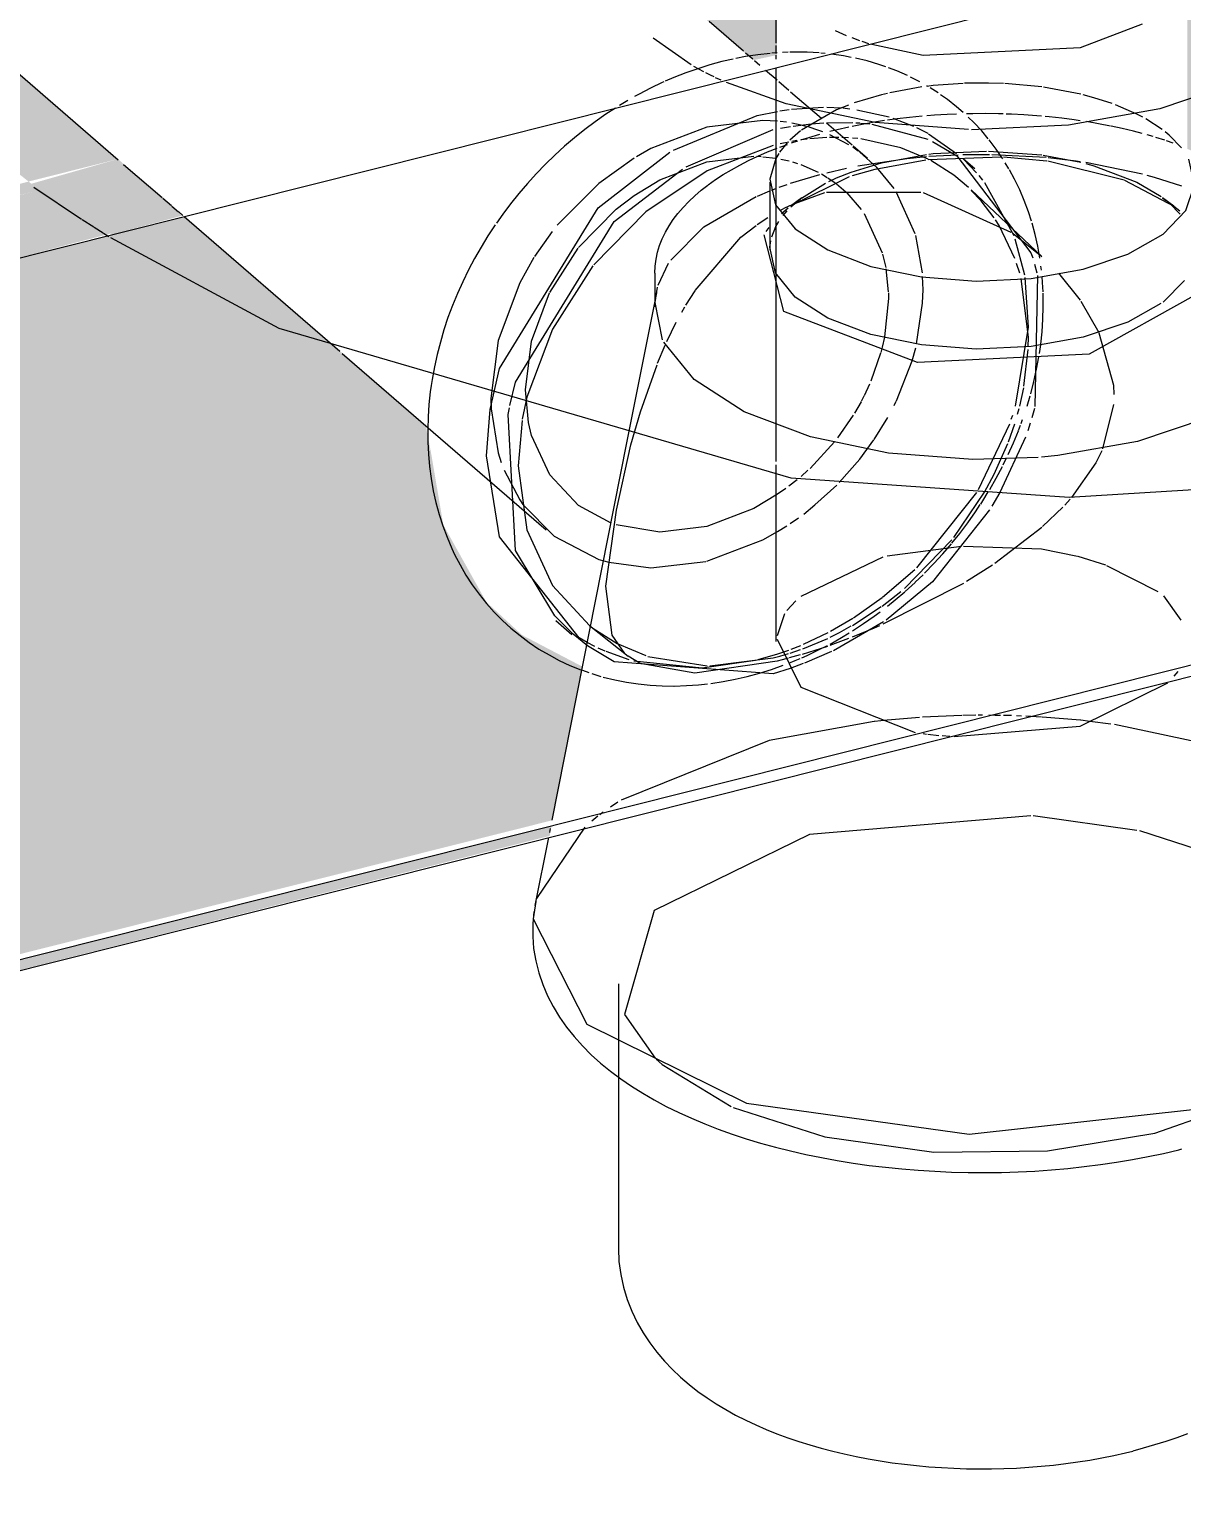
# Model space of a CAD drawing. Header units: metres. Extents: x -0.9 to 62, y -37.3 to 60.
# Drawn here: x 51.8684 to 51.9578, y 34.1927 to 34.3067 of the extents above; entities that cross this region are included whole.
import ezdxf

# ---------------------------------------------------------------- set-up
doc = ezdxf.new("R2010")
doc.units = ezdxf.units.M
for name, color, linetype, lineweight in [('A-ANNO-DIMS', 7, 'Continuous', 5), ('A-ANNO-DIMS-25', 7, 'Continuous', 5), ('P-SANR-FIXT', 7, 'Continuous', 5)]:
    doc.layers.add(name, color=color, linetype=linetype, lineweight=lineweight)
doc.styles.add('Arial_2', font='arial.ttf', dxfattribs={"height": 0.075})
doc.dimstyles.new('Diagonal_-_2_mm_Arial_-_PRETO', dxfattribs={"dimscale": 0.3048, "dimtxt": 0.076519, "dimasz": 0.246063, "dimexe": 0.19685, "dimexo": 0.123031, "dimgap": 0.04101, "dimtad": 1, "dimrnd": 0.01, "dimzin": 0, "dimdsep": 46, "dimtxsty": 'Arial_2', "dimblk1": 'OBLIQUE', "dimblk2": 'OBLIQUE', "dimsah": 1, "dimcen": 0.09, "dimdle": 0.19685, "dimazin": 0, "dimtfac": 1, "dimtdec": 4, "dimtix": 1, "dimtmove": 0, "dimatfit": 3, "dimfxl": 1, "dimtvp": 1, "dimtolj": 1, "dimtzin": 0, "dimarcsym": 2})

# ---------------------------------------------------------------- blocks, each defined once
blk = doc.blocks.new('USO_ESG_Cuba lavatório retângular - Uso geral-3263039-3D_DT_03')
at = {"layer": 'P-SANR-FIXT', "true_color": 0xf3f3f3, "transparency": 33554560}
h = blk.add_hatch(color=7, dxfattribs=at)
h.paths.add_polyline_path([(9.89497, 34.27166), (9.89667, 34.27185), (9.91857, 34.276), (9.94116, 34.28309), (9.9634, 34.29289), (9.98614, 34.3061), (10.00548, 34.31998), (10.0254, 34.33762), (10.0376, 34.35064), (9.89585, 34.31498), (9.8957, 34.31339), (9.89523, 34.31482), (9.89293, 34.31424), (9.89224, 34.31339), (9.88443, 34.30921), (9.88293, 34.30884), (9.88293, 34.2974), (9.88616, 34.29591), (9.88848, 34.2944), (9.88974, 34.29318), (9.89165, 34.2906), (9.89208, 34.28882), (9.89299, 34.28173), (9.89496, 34.27172)])
h.paths.add_polyline_path([(9.81724, 34.28166), (9.80512, 34.29215), (9.79954, 34.29075), (9.81247, 34.28345), (9.81634, 34.282)])
h.paths.add_polyline_path([(9.79302, 34.29486), (9.79996, 34.29661), (9.7588, 34.33197), (9.75452, 34.33076), (9.75141, 34.3299), (9.78073, 34.30464), (9.79016, 34.29714)])
h.paths.add_polyline_path([(9.84501, 34.30794), (9.85043, 34.30931), (9.84475, 34.31229), (9.84061, 34.31457), (9.83912, 34.31598), (9.83834, 34.31372), (9.84131, 34.31115)])
h.paths.add_polyline_path([(9.83806, 34.31396), (9.83802, 34.31764), (9.83667, 34.31971), (9.83729, 34.32409), (9.83752, 34.32465), (9.84021, 34.32864), (9.84565, 34.3322), (9.85403, 34.33494), (9.86272, 34.33619), (9.87131, 34.33624), (9.88113, 34.33466), (9.88805, 34.33234), (9.89417, 34.32887), (9.89717, 34.32395), (9.89677, 34.32097), (10.04412, 34.35804), (10.05791, 34.37595), (10.07249, 34.3997), (10.08263, 34.42017), (9.79805, 34.34857), (9.83802, 34.31399)])
h.paths.add_polyline_path([(9.71793, 34.35886), (9.71895, 34.36798), (9.71154, 34.37077), (9.69397, 34.38068), (9.6783, 34.39315), (9.71792, 34.35888)])
h = blk.add_hatch(color=7, dxfattribs=at)
h.paths.add_polyline_path([(9.77356, 34.28909), (9.79385, 34.2942), (9.79302, 34.29486), (9.77372, 34.2898), (9.77359, 34.28932)])
h.paths.add_polyline_path([(10.04329, 34.35696), (10.07824, 34.36575), (10.07855, 34.36666), (10.07757, 34.36646), (10.04393, 34.35778), (10.04333, 34.35701)])
h = blk.add_hatch(color=7, dxfattribs=at)
h.paths.add_polyline_path([(9.77334, 34.28462), (9.77569, 34.28499), (9.78469, 34.28701), (9.7994, 34.29083), (9.79385, 34.2942), (9.77355, 34.28892), (9.77335, 34.28468)])
h.paths.add_polyline_path([(9.89183, 34.31397), (9.89305, 34.31439), (9.89299, 34.31475), (9.892, 34.31408)])
h.paths.add_polyline_path([(10.0376, 34.35064), (10.078, 34.36093), (10.07814, 34.36573), (10.04329, 34.35696), (10.04225, 34.3556), (10.03762, 34.35067)])
h = blk.add_hatch(color=7, dxfattribs=at)
h.paths.add_polyline_path([(9.77064, 34.22944), (9.83369, 34.2453), (9.83604, 34.25719), (9.8313, 34.25967), (9.82854, 34.26223), (9.8252, 34.26821), (9.82425, 34.2738), (9.82383, 34.27596), (9.81724, 34.28166), (9.81247, 34.28345), (9.79954, 34.29075), (9.77569, 34.28499), (9.77334, 34.28462), (9.7707, 34.23061)])
h.paths.add_polyline_path([(9.89702, 34.26124), (10.07533, 34.30638), (10.0779, 34.36078), (10.0376, 34.35064), (10.02299, 34.33536), (10.00548, 34.31998), (9.98393, 34.30467), (9.9634, 34.29289), (9.94116, 34.28309), (9.91857, 34.276), (9.89497, 34.27166), (9.89667, 34.26302)])
h.paths.add_polyline_path([(9.88293, 34.30884), (9.88521, 34.3094), (9.89224, 34.31339), (9.89293, 34.31424), (9.89183, 34.31397), (9.88871, 34.31186), (9.88293, 34.30889)])
h = blk.add_hatch(color=7, dxfattribs=at)
h.paths.add_polyline_path([(9.79954, 34.29075), (9.80501, 34.29224), (9.79996, 34.29661), (9.79324, 34.29469), (9.7949, 34.29337), (9.79941, 34.29082)])
h.paths.add_polyline_path([(9.84925, 34.30428), (9.85109, 34.30468), (9.85107, 34.30898), (9.8501, 34.30922), (9.84526, 34.30773), (9.84918, 34.30434)])
h.paths.add_polyline_path([(9.89293, 34.31424), (9.89535, 34.31497), (9.89496, 34.31586), (9.89454, 34.31622), (9.89301, 34.31434)])
h.paths.add_polyline_path([(9.89585, 34.31498), (10.03782, 34.35087), (10.04408, 34.35799), (10.04412, 34.35804), (9.89673, 34.32075), (9.89674, 34.31966), (9.89649, 34.31927), (9.896, 34.31747), (9.89578, 34.31635), (9.89584, 34.31505)])
h = blk.add_hatch(color=7, dxfattribs=at)
h.paths.add_polyline_path([(9.77, 34.22801), (9.83345, 34.24408), (9.8336, 34.24487), (9.77058, 34.22891), (9.77025, 34.22817)])
h.paths.add_polyline_path([(9.89726, 34.26003), (10.07493, 34.30483), (10.07525, 34.30557), (10.07512, 34.30605), (10.073, 34.30531), (10.07263, 34.30501), (9.89715, 34.26059), (9.89725, 34.26009)])
at = {"layer": 'P-SANR-FIXT'}
for p, q in [((9.77985, 34.28579), (10.08452, 34.36245)), ((9.76787, 34.22832), (10.07255, 34.30498)), ((9.76996, 34.22799), (10.07463, 34.30465))]:
    blk.add_line(p, q, dxfattribs=at)
at = {"layer": 'P-SANR-FIXT', "color": 254, "true_color": 0xd4d4d4}
for p, q in [((9.85101, 34.30858), (9.85101, 34.3056)), ((9.84443, 34.30392), (9.84149, 34.30598)), ((9.85649, 34.30617), (9.85562, 34.30656)), ((9.85752, 34.30579), (9.85691, 34.30601)), ((9.85101, 34.30542), (9.85101, 34.3048)), ((9.85822, 34.30556), (9.85769, 34.30573)), ((9.84541, 34.30338), (9.84463, 34.3038)), ((9.85101, 34.30466), (9.85101, 34.30436)), ((9.84676, 34.30272), (9.84633, 34.30292))]:
    blk.add_line(p, q, dxfattribs=at)
at = {"layer": 'P-SANR-FIXT', "color": 253, "true_color": 0xb6b6b6}
for p, q in [((9.87942, 34.30708), (9.87461, 34.30523)), ((9.86242, 34.30465), (9.85845, 34.30549)), ((9.87461, 34.30523), (9.86242, 34.30465)), ((9.85101, 34.3037), (9.85101, 34.27313)), ((9.85179, 34.30089), (9.84718, 34.30254)), ((9.8587, 34.29944), (9.85179, 34.30089)), ((9.86594, 34.29889), (9.8587, 34.29944)), ((9.79713, 34.29192), (9.79342, 34.2944)), ((9.79808, 34.29131), (9.79718, 34.29189)), ((9.79881, 34.29086), (9.79812, 34.29129)), ((9.79926, 34.29058), (9.79884, 34.29084))]:
    blk.add_line(p, q, dxfattribs=at)
at = {"layer": 'P-SANR-FIXT', "color": 254, "true_color": 0xdadada}
blk.add_line((9.85101, 34.27287), (9.85101, 34.2721), dxfattribs=at)
at = {"layer": 'P-SANR-FIXT', "color": 9, "true_color": 0xbcbcbc}
for p, q in [((9.85101, 34.2721), (9.85101, 34.25917)), ((9.8511, 34.25935), (9.85293, 34.25563)), ((9.88191, 34.25648), (9.8822, 34.25683)), ((9.85293, 34.25563), (9.86182, 34.25211)), ((9.86242, 34.25202), (9.86268, 34.25198)), ((9.86278, 34.25197), (9.86364, 34.25188)), ((9.8639, 34.25186), (9.86449, 34.25182))]:
    blk.add_line(p, q, dxfattribs=at)
at = {"layer": 'P-SANR-FIXT', "color": 254, "true_color": 0xdddddd}
for p, q in [((9.8654, 34.26653), (9.85963, 34.26579)), ((9.8716, 34.26632), (9.86555, 34.26654)), ((9.87441, 34.26577), (9.87162, 34.26632)), ((9.85931, 34.26571), (9.85294, 34.26265)), ((9.87659, 34.26508), (9.87445, 34.26575)), ((9.88066, 34.26301), (9.87668, 34.26504)), ((9.88244, 34.26083), (9.88109, 34.26271)), ((9.85255, 34.26231), (9.85186, 34.26157)), ((9.85168, 34.26131), (9.8511, 34.2596))]:
    blk.add_line(p, q, dxfattribs=at)
at = {"layer": 'P-SANR-FIXT', "color": 8, "true_color": 0x797979}
for points in [[(10.03777, 34.35048, 0), (10.02468, 34.33685, 0), (9.98495, 34.30525, 0), (9.94116, 34.28309, 0), (9.89599, 34.27172, 0), (9.87375, 34.27035, 0)], [(9.87375, 34.27035, 0), (9.8522, 34.27185, 0), (9.81247, 34.28345, 0), (9.7994, 34.29049, 0)]]:
    blk.add_polyline3d(points, dxfattribs=at)
at = {"layer": 'P-SANR-FIXT', "color": 253, "true_color": 0xb6b6b6}
blk.add_polyline3d([(9.89479, 34.30853, 0), (9.89169, 34.3053, 0), (9.88691, 34.30257, 0), (9.88078, 34.3005, 0), (9.8737, 34.29924, 0), (9.86617, 34.29888, 0)], dxfattribs=at)
at = {"layer": 'P-SANR-FIXT', "color": 254, "true_color": 0xd4d4d4}
blk.add_polyline3d([(9.84622, 34.30298, 0), (9.84592, 34.30312, 0), (9.84558, 34.30329, 0)], dxfattribs=at)
at = {"layer": 'P-SANR-FIXT', "color": 8, "true_color": 0x808080}
blk.add_polyline3d([(9.86484, 34.2518, 0), (9.87461, 34.2526, 0), (9.8814, 34.25597, 0)], dxfattribs=at)
blk = doc.blocks.new('USO_ESG_Sifão de Uso Geral - Sifão para lavatório-3607478-3D_DT_03')
at = {"layer": 'P-SANR-FIXT', "color": 253, "true_color": 0xb6b6b6}
for p, q in [((9.74259, 34.34621), (9.79998, 34.29656)), ((9.85109, 34.30272), (9.8502, 34.30349)), ((9.84956, 34.29998), (9.85112, 34.30031)), ((9.84307, 34.29731), (9.84956, 34.29998)), ((9.84404, 34.296), (9.8508, 34.2989)), ((9.85053, 34.29482), (9.85053, 34.28955)), ((9.84424, 34.29332), (9.84471, 34.29376)), ((9.85301, 34.2936), (9.85214, 34.29295)), ((9.88188, 34.29295), (9.88101, 34.2936)), ((9.80509, 34.29214), (9.81717, 34.28169)), ((9.85025, 34.29099), (9.85047, 34.2913)), ((9.84162, 34.28775), (9.84162, 34.28513)), ((9.8827, 34.28719), (9.88104, 34.28551)), ((9.84173, 34.28622), (9.83942, 34.27458)), ((9.84221, 34.28259), (9.84163, 34.28547)), ((9.88365, 34.28611), (9.87532, 34.28146)), ((9.83023, 34.27678), (9.83033, 34.27731))]:
    blk.add_line(p, q, dxfattribs=at)
at = {"layer": 'P-SANR-FIXT', "color": 254, "true_color": 0xd4d4d4}
for p, q in [((9.84849, 34.30497), (9.84583, 34.30728)), ((9.84921, 34.30435), (9.84865, 34.30483)), ((9.85109, 34.30485), (9.8507, 34.30482)), ((9.84769, 34.30437), (9.84682, 34.30417)), ((9.84976, 34.30387), (9.84934, 34.30424)), ((9.83952, 34.30116), (9.83886, 34.30076)), ((9.8004, 34.29619), (9.80338, 34.29362)), ((9.80343, 34.29357), (9.8041, 34.293)), ((9.80414, 34.29296), (9.80465, 34.29252)), ((9.80467, 34.2925), (9.80498, 34.29223))]:
    blk.add_line(p, q, dxfattribs=at)
at = {"layer": 'P-SANR-FIXT', "color": 254, "true_color": 0xe9e9e9}
for p, q in [((9.85196, 34.3049), (9.85151, 34.30488)), ((9.85483, 34.3048), (9.8545, 34.30483))]:
    blk.add_line(p, q, dxfattribs=at)
at = {"layer": 'P-SANR-FIXT', "color": 254, "true_color": 0xdadada}
for p, q in [((9.85953, 34.30377), (9.85899, 34.30395)), ((9.85201, 34.30193), (9.85123, 34.3026)), ((9.86552, 34.30248), (9.86321, 34.30231)), ((9.87163, 34.30221), (9.86876, 34.30247)), ((9.85453, 34.29975), (9.85214, 34.30181)), ((9.85919, 34.30159), (9.85708, 34.30096)), ((9.85965, 34.3017), (9.85919, 34.30159)), ((9.86232, 34.3022), (9.85983, 34.30174)), ((9.86321, 34.30231), (9.86271, 34.30225)), ((9.86281, 34.30223), (9.86272, 34.30228)), ((9.87466, 34.30164), (9.87177, 34.30219)), ((9.8513, 34.30034), (9.85204, 34.30045)), ((9.85221, 34.30047), (9.85469, 34.30063)), ((9.85496, 34.30063), (9.85606, 34.30058)), ((9.84999, 34.29961), (9.84565, 34.29909)), ((9.85114, 34.29954), (9.84999, 34.29961)), ((9.85135, 34.29901), (9.85213, 34.29914)), ((9.85235, 34.29917), (9.85375, 34.29934)), ((9.88097, 34.29891), (9.87971, 34.29973)), ((9.85188, 34.29786), (9.85129, 34.29713)), ((9.852, 34.29793), (9.85133, 34.29779)), ((9.85291, 34.29881), (9.85208, 34.29808)), ((9.84565, 34.29639), (9.8493, 34.29683)), ((9.85122, 34.29703), (9.85101, 34.29666)), ((9.85131, 34.29754), (9.8519, 34.29775)), ((9.84958, 34.29374), (9.85052, 34.29413)), ((9.84954, 34.29152), (9.85038, 34.29207)), ((9.85068, 34.29056), (9.85101, 34.29138)), ((9.83364, 34.29098), (9.83228, 34.28904)), ((9.85054, 34.28977), (9.8506, 34.29027)), ((9.83346, 34.28625), (9.83565, 34.28968)), ((9.84188, 34.28682), (9.84268, 34.28852)), ((9.84163, 34.28547), (9.84183, 34.28666)), ((9.84402, 34.28526), (9.84473, 34.28639)), ((9.8437, 34.28472), (9.84395, 34.28514)), ((9.84253, 34.28245), (9.84326, 34.28395)), ((9.84183, 34.28076), (9.8424, 34.28216)), ((9.83181, 34.27615), (9.83157, 34.2787)), ((9.82888, 34.27802), (9.8289, 34.27722))]:
    blk.add_line(p, q, dxfattribs=at)
at = {"layer": 'P-SANR-FIXT', "color": 7, "true_color": 0xececec}
for p, q in [((9.86358, 34.30175), (9.86298, 34.30213)), ((9.8562, 34.30057), (9.85674, 34.30051)), ((9.85727, 34.30044), (9.85978, 34.29988)), ((9.85182, 34.29946), (9.85133, 34.29952)), ((9.85297, 34.29924), (9.85224, 34.29939)), ((9.85336, 34.29914), (9.85306, 34.29922)), ((9.85375, 34.29934), (9.85473, 34.29942)), ((9.85492, 34.29943), (9.85696, 34.29944)), ((9.85691, 34.29769), (9.85493, 34.2994)), ((9.8572, 34.29943), (9.85752, 34.29941)), ((9.85757, 34.2994), (9.8583, 34.29933)), ((9.86234, 34.29993), (9.86136, 34.29983)), ((9.87603, 34.29935), (9.87509, 34.29951)), ((9.87695, 34.29917), (9.87603, 34.29935)), ((9.85221, 34.29786), (9.85271, 34.29803)), ((9.85263, 34.29804), (9.85225, 34.29798)), ((9.85293, 34.2981), (9.85355, 34.29829)), ((9.85355, 34.29829), (9.8544, 34.29854)), ((9.88027, 34.29835), (9.87982, 34.29848)), ((9.88117, 34.29807), (9.88048, 34.29829)), ((9.88183, 34.29785), (9.88131, 34.29803)), ((9.84953, 34.29682), (9.84985, 34.2968)), ((9.85, 34.29679), (9.851, 34.29668)), ((9.85812, 34.29665), (9.857, 34.29761)), ((9.85919, 34.29631), (9.8627, 34.29697)), ((9.86282, 34.29657), (9.86849, 34.29678)), ((9.86749, 34.29723), (9.87163, 34.29693)), ((9.86867, 34.29677), (9.87203, 34.29647)), ((9.87174, 34.29691), (9.87465, 34.29636)), ((9.85683, 34.29559), (9.85919, 34.29631)), ((9.85695, 34.29532), (9.8587, 34.29583)), ((9.8587, 34.29583), (9.86263, 34.29655)), ((9.8648, 34.29536), (9.86302, 34.2965)), ((9.86643, 34.29584), (9.86553, 34.29662)), ((9.86555, 34.29659), (9.86657, 34.29555)), ((9.86908, 34.29585), (9.86879, 34.29632)), ((9.87211, 34.29646), (9.87802, 34.29499)), ((9.85228, 34.29305), (9.85672, 34.29525)), ((9.85298, 34.29358), (9.85485, 34.29474)), ((9.86594, 34.2944), (9.8648, 34.29536)), ((9.87806, 34.29498), (9.88188, 34.29295)), ((9.85065, 34.29419), (9.85099, 34.29432)), ((9.85217, 34.29289), (9.85291, 34.29353)), ((9.85227, 34.29309), (9.8548, 34.29402)), ((9.85494, 34.29405), (9.86225, 34.29405)), ((9.8565, 34.29399), (9.85763, 34.2927)), ((9.86181, 34.2908), (9.86033, 34.29407)), ((9.86243, 34.29401), (9.86924, 34.29094)), ((9.87162, 34.28906), (9.86614, 34.29422)), ((9.86694, 34.29336), (9.86616, 34.29418)), ((9.88101, 34.2936), (9.88131, 34.29337)), ((9.85144, 34.29237), (9.85196, 34.29281)), ((9.85157, 34.29223), (9.85187, 34.29258)), ((9.85183, 34.29288), (9.85214, 34.29303)), ((9.85785, 34.29238), (9.85925, 34.28932)), ((9.88152, 34.2932), (9.88238, 34.29233)), ((9.85101, 34.29138), (9.85122, 34.29175)), ((9.86955, 34.28888), (9.86832, 34.29145)), ((9.86237, 34.28778), (9.86185, 34.29067)), ((9.86942, 34.29082), (9.87164, 34.28904)), ((9.85928, 34.28923), (9.85952, 34.28818)), ((9.85954, 34.2881), (9.85972, 34.28631)), ((9.86992, 34.28774), (9.86968, 34.2885)), ((9.87107, 34.28845), (9.87124, 34.28779)), ((9.87161, 34.28798), (9.87157, 34.2883)), ((9.87293, 34.28775), (9.87462, 34.28566)), ((9.86242, 34.28646), (9.86239, 34.2875)), ((9.86239, 34.28545), (9.86242, 34.28646)), ((9.8706, 34.28276), (9.87003, 34.28733)), ((9.87129, 34.28756), (9.87109, 34.2774)), ((9.85973, 34.28578), (9.85943, 34.2828)), ((9.85973, 34.28623), (9.85973, 34.28578)), ((9.86192, 34.28227), (9.86239, 34.28543)), ((9.87466, 34.28559), (9.87605, 34.28314)), ((9.87057, 34.28355), (9.86957, 34.27743)), ((9.87606, 34.28312), (9.87719, 34.27905)), ((9.86157, 34.28094), (9.86185, 34.28195)), ((9.87058, 34.28207), (9.8706, 34.28276)), ((9.87145, 34.28152), (9.87155, 34.2822)), ((9.85913, 34.28154), (9.85838, 34.27938)), ((9.86036, 34.27784), (9.86157, 34.28094)), ((9.87025, 34.27897), (9.87057, 34.28183)), ((9.85827, 34.27914), (9.85785, 34.27823)), ((9.86992, 34.27744), (9.87023, 34.27884)), ((9.87719, 34.27905), (9.87723, 34.27834)), ((9.85761, 34.27777), (9.85711, 34.27689)), ((9.85783, 34.2782), (9.85763, 34.2778)), ((9.86017, 34.27747), (9.86034, 34.27781)), ((9.8705, 34.27744), (9.87073, 34.27823)), ((9.8772, 34.27756), (9.87633, 34.27411)), ((9.857, 34.27672), (9.85578, 34.27496)), ((9.85862, 34.27483), (9.85968, 34.27654)), ((9.86935, 34.27671), (9.86924, 34.27639)), ((9.86975, 34.27681), (9.86987, 34.27724)), ((9.87003, 34.27608), (9.87014, 34.27639)), ((9.87106, 34.27724), (9.87087, 34.27653)), ((9.86912, 34.27604), (9.8667, 34.27094)), ((9.86904, 34.27465), (9.86953, 34.27605)), ((9.86982, 34.27553), (9.86998, 34.27596)), ((9.87074, 34.2761), (9.87055, 34.27552)), ((9.85554, 34.27465), (9.85365, 34.2726)), ((9.87037, 34.27502), (9.86837, 34.27074)), ((9.86864, 34.27288), (9.8689, 34.27341)), ((9.85349, 34.27246), (9.85296, 34.27198)), ((9.86759, 34.27096), (9.8681, 34.27185)), ((9.8681, 34.27185), (9.86858, 34.27275)), ((9.86704, 34.25344), (9.86669, 34.25344))]:
    blk.add_line(p, q, dxfattribs=at)
at = {"layer": 'P-SANR-FIXT', "color": 7, "true_color": 0xf5f5f5}
for p, q in [((9.85403, 34.29894), (9.85352, 34.2991)), ((9.85845, 34.29932), (9.86278, 34.29815)), ((9.86007, 34.29979), (9.86168, 34.29916)), ((9.86192, 34.29905), (9.86278, 34.29861)), ((9.85342, 34.29815), (9.85297, 34.29809)), ((9.85496, 34.29827), (9.85363, 34.29817)), ((9.85464, 34.29873), (9.85403, 34.29894)), ((9.85588, 34.29828), (9.85516, 34.29828)), ((9.85664, 34.29825), (9.85613, 34.29827)), ((9.85736, 34.29819), (9.85694, 34.29823)), ((9.86285, 34.29857), (9.86502, 34.29705)), ((9.86316, 34.29798), (9.86504, 34.29686)), ((9.86287, 34.29682), (9.86515, 34.29694)), ((9.86551, 34.29695), (9.86757, 34.29697)), ((9.86775, 34.29697), (9.87197, 34.29675)), ((9.85496, 34.29555), (9.85647, 34.29591)), ((9.86017, 34.29432), (9.85884, 34.29596)), ((9.87506, 34.29636), (9.87944, 34.29546)), ((9.85125, 34.29442), (9.85187, 34.29464)), ((9.85214, 34.29473), (9.85442, 34.29542)), ((9.85571, 34.29468), (9.85643, 34.29406)), ((9.86675, 34.29533), (9.86704, 34.29498)), ((9.86719, 34.2948), (9.86946, 34.29067)), ((9.86794, 34.29204), (9.86694, 34.29336)), ((9.85141, 34.29267), (9.8518, 34.29287)), ((9.88188, 34.29295), (9.88234, 34.29258)), ((9.86832, 34.29145), (9.86804, 34.2919)), ((9.86955, 34.29041), (9.87028, 34.28763)), ((9.87032, 34.28741), (9.87057, 34.28355))]:
    blk.add_line(p, q, dxfattribs=at)
at = {"layer": 'P-SANR-FIXT', "color": 7, "true_color": 0xfafafa}
for p, q in [((9.85667, 34.29771), (9.85519, 34.2985)), ((9.85738, 34.29723), (9.85696, 34.29752)), ((9.85884, 34.29596), (9.85751, 34.29714)), ((9.85138, 34.29661), (9.85203, 34.29646)), ((9.85228, 34.29639), (9.85267, 34.29627)), ((9.85295, 34.29618), (9.85427, 34.2956)), ((9.85453, 34.29546), (9.85499, 34.29518)), ((9.85503, 34.29516), (9.85561, 34.29475))]:
    blk.add_line(p, q, dxfattribs=at)
at = {"layer": 'P-SANR-FIXT', "color": 8, "true_color": 0x797979}
for p, q in [((9.81736, 34.28152), (9.83319, 34.26783)), ((9.82419, 34.27854), (9.82408, 34.27757)), ((9.82426, 34.27903), (9.82419, 34.27854)), ((9.82408, 34.27757), (9.82402, 34.2766)), ((9.82854, 34.27357), (9.82884, 34.27718)), ((9.83942, 34.27458), (9.83362, 34.24529)), ((9.82442, 34.27087), (9.82463, 34.26995)), ((9.82463, 34.26995), (9.82488, 34.26903)), ((9.82586, 34.26639), (9.82608, 34.26592)), ((9.82608, 34.26592), (9.8265, 34.26511)), ((9.8265, 34.26511), (9.82696, 34.26432)), ((9.82696, 34.26432), (9.82745, 34.26356)), ((9.82745, 34.26356), (9.82798, 34.26283)), ((9.83527, 34.25973), (9.83386, 34.26115)), ((9.83394, 34.26079), (9.83518, 34.25972)), ((9.83653, 34.26041), (9.83954, 34.25802)), ((9.83639, 34.25882), (9.83527, 34.25973)), ((9.83349, 34.24466), (9.83343, 34.24433))]:
    blk.add_line(p, q, dxfattribs=at)
at = {"layer": 'P-SANR-FIXT', "color": 254, "true_color": 0xdddddd}
for p, q in [((9.85266, 34.27172), (9.85201, 34.27121)), ((9.85178, 34.27104), (9.85114, 34.27059)), ((9.85403, 34.26976), (9.85572, 34.27129)), ((9.86657, 34.27072), (9.86192, 34.26488)), ((9.8648, 34.26724), (9.86719, 34.27075)), ((9.86837, 34.27074), (9.86775, 34.26967)), ((9.85316, 34.26906), (9.85403, 34.26976)), ((9.87326, 34.26959), (9.8717, 34.26808)), ((9.87383, 34.2702), (9.87341, 34.26974)), ((9.85212, 34.26832), (9.85275, 34.26876)), ((9.85114, 34.2677), (9.85184, 34.26814)), ((9.87163, 34.26801), (9.868, 34.26523)), ((9.86099, 34.26329), (9.86465, 34.26706)), ((9.83765, 34.26542), (9.83804, 34.26531)), ((9.8678, 34.2651), (9.8658, 34.26382)), ((9.86178, 34.26474), (9.85928, 34.26257)), ((9.86555, 34.26367), (9.85929, 34.2605)), ((9.86104, 34.26305), (9.8618, 34.26375)), ((9.86182, 34.26376), (9.86242, 34.26435)), ((9.85926, 34.26256), (9.85702, 34.26098)), ((9.85924, 34.26192), (9.8607, 34.26305)), ((9.85694, 34.26042), (9.85918, 34.26187)), ((9.85696, 34.26095), (9.85523, 34.25994)), ((9.85936, 34.26069), (9.85546, 34.25845)), ((9.85593, 34.25986), (9.85685, 34.26037)), ((9.83695, 34.25879), (9.83637, 34.25909)), ((9.83681, 34.2602), (9.83868, 34.25901)), ((9.85309, 34.2586), (9.85502, 34.25941)), ((9.85502, 34.25983), (9.85311, 34.25893)), ((9.85663, 34.25939), (9.85518, 34.25885)), ((9.85521, 34.2595), (9.85593, 34.25986)), ((9.83777, 34.25841), (9.83721, 34.25866)), ((9.83961, 34.25775), (9.83783, 34.25838)), ((9.85198, 34.25848), (9.85112, 34.25818)), ((9.85132, 34.25803), (9.85198, 34.25823)), ((9.85288, 34.25812), (9.85204, 34.25789)), ((9.85211, 34.25827), (9.85292, 34.25854)), ((9.85291, 34.25884), (9.85216, 34.25855)), ((9.855, 34.25879), (9.85303, 34.25816)), ((9.85531, 34.25838), (9.85323, 34.25749)), ((9.84528, 34.2571), (9.83998, 34.25765)), ((9.85195, 34.25786), (9.8515, 34.25775)), ((9.85311, 34.25745), (9.85211, 34.25708)), ((9.86543, 34.25342), (9.86239, 34.2533)), ((9.86652, 34.25344), (9.86551, 34.25343)), ((9.86802, 34.25343), (9.86753, 34.25344)), ((9.86844, 34.25343), (9.86804, 34.25343)), ((9.86927, 34.25341), (9.86865, 34.25342)), ((9.87007, 34.25338), (9.86967, 34.25339)), ((9.85964, 34.25307), (9.85865, 34.25297)), ((9.86215, 34.25328), (9.85965, 34.25307))]:
    blk.add_line(p, q, dxfattribs=at)
at = {"layer": 'P-SANR-FIXT', "color": 9, "true_color": 0xbcbcbc}
for p, q in [((9.83653, 34.26041), (9.83681, 34.2602)), ((9.83637, 34.25909), (9.83574, 34.25946)), ((9.83868, 34.25901), (9.84091, 34.25807)), ((9.84108, 34.25801), (9.84568, 34.25728)), ((9.85112, 34.25818), (9.8496, 34.25774)), ((9.8508, 34.25789), (9.85132, 34.25803)), ((9.83599, 34.25693), (9.8365, 34.25675)), ((9.8511, 34.25765), (9.84471, 34.25671)), ((9.84943, 34.2577), (9.84528, 34.2571)), ((9.84588, 34.25728), (9.8508, 34.25789)), ((9.8521, 34.25708), (9.8508, 34.25666)), ((9.8515, 34.25775), (9.8511, 34.25765)), ((9.83673, 34.25667), (9.83743, 34.25646)), ((9.85863, 34.25296), (9.85047, 34.25149)), ((9.85047, 34.25149), (9.83901, 34.24686)), ((9.83875, 34.24669), (9.83816, 34.2463)), ((9.8372, 34.2456), (9.83671, 34.24521)), ((9.83761, 34.24591), (9.83735, 34.24572))]:
    blk.add_line(p, q, dxfattribs=at)
at = {"layer": 'P-SANR-FIXT', "color": 9, "true_color": 0xbfbfbf}
for p, q in [((9.87161, 34.2533), (9.87039, 34.25336)), ((9.87463, 34.25305), (9.87167, 34.2533)), ((9.87537, 34.25297), (9.87465, 34.25305))]:
    blk.add_line(p, q, dxfattribs=at)
at = {"layer": 'P-SANR-FIXT', "color": 8, "true_color": 0x808080}
for p, q in [((9.877, 34.25276), (9.87537, 34.25297)), ((9.87077, 34.24564), (9.85361, 34.24418)), ((9.87901, 34.24451), (9.87096, 34.24563)), ((9.83617, 34.24475), (9.83243, 34.23921)), ((9.84172, 34.22675), (9.84217, 34.22634)), ((9.84217, 34.22634), (9.84753, 34.22307)), ((9.84769, 34.223), (9.85479, 34.22073)), ((9.88041, 34.221), (9.88743, 34.2235)), ((9.85479, 34.22073), (9.86325, 34.21954)), ((9.87208, 34.21964), (9.88041, 34.221)), ((9.86325, 34.21954), (9.87208, 34.21964))]:
    blk.add_line(p, q, dxfattribs=at)
at = {"layer": 'P-SANR-FIXT'}
for p, q in [((9.83335, 34.24395), (9.83231, 34.23868)), ((9.83879, 34.23259), (9.83879, 34.21207))]:
    blk.add_line(p, q, dxfattribs=at)
at = {"layer": 'P-SANR-FIXT', "color": 254, "true_color": 0xd4d4d4}
for points in [[(9.85055, 34.30481, 0), (9.84959, 34.3047, 0), (9.84864, 34.30456, 0), (9.8479, 34.30441, 0)], [(9.84682, 34.30417, 0), (9.84588, 34.30391, 0), (9.84494, 34.30362, 0), (9.84401, 34.30329, 0), (9.84309, 34.30293, 0), (9.84241, 34.30264, 0)], [(9.84232, 34.3026, 0), (9.84218, 34.30254, 0), (9.84128, 34.30211, 0), (9.8404, 34.30165, 0), (9.84004, 34.30145, 0)]]:
    blk.add_polyline3d(points, dxfattribs=at)
at = {"layer": 'P-SANR-FIXT', "color": 254, "true_color": 0xe9e9e9}
blk.add_polyline3d([(9.85437, 34.30485, 0), (9.85342, 34.3049, 0), (9.85246, 34.30491, 0), (9.85209, 34.3049, 0)], dxfattribs=at)
at = {"layer": 'P-SANR-FIXT', "color": 254, "true_color": 0xdadada}
for points in [[(9.85685, 34.3045, 0), (9.85624, 34.30462, 0), (9.85531, 34.30475, 0)], [(9.85899, 34.30395, 0), (9.85808, 34.30422, 0), (9.85717, 34.30444, 0)], [(9.86121, 34.30308, 0), (9.86038, 34.30345, 0), (9.85975, 34.30369, 0)], [(9.86216, 34.3026, 0), (9.86202, 34.30268, 0), (9.86145, 34.30296, 0)], [(9.86865, 34.30247, 0), (9.86749, 34.30251, 0), (9.86564, 34.30249, 0)], [(9.87709, 34.30091, 0), (9.87566, 34.30137, 0), (9.87483, 34.30159, 0)], [(9.85663, 34.3008, 0), (9.8557, 34.30042, 0), (9.85298, 34.29886, 0)], [(9.87948, 34.29985, 0), (9.879, 34.3001, 0), (9.87735, 34.30081, 0)], [(9.84565, 34.29909, 0), (9.84131, 34.29742, 0), (9.84018, 34.29679, 0)], [(9.88247, 34.29749, 0), (9.88152, 34.29847, 0), (9.88121, 34.29872, 0)], [(9.84, 34.29668, 0), (9.83727, 34.29472, 0), (9.83404, 34.29147, 0)], [(9.84001, 34.29378, 0), (9.84201, 34.29499, 0), (9.84565, 34.29639, 0)], [(9.83569, 34.28974, 0), (9.83861, 34.29272, 0), (9.84, 34.29378, 0)], [(9.84285, 34.28877, 0), (9.8454, 34.29135, 0), (9.84948, 34.2937, 0)], [(9.84474, 34.2864, 0), (9.84828, 34.29054, 0), (9.84947, 34.29146, 0)], [(9.83223, 34.28896, 0), (9.83113, 34.28701, 0), (9.82946, 34.28252, 0), (9.82888, 34.27802, 0)], [(9.83157, 34.2787, 0), (9.83205, 34.28248, 0), (9.83344, 34.28622, 0)], [(9.83975, 34.27442, 0), (9.84051, 34.27699, 0), (9.84178, 34.28063, 0)]]:
    blk.add_polyline3d(points, dxfattribs=at)
at = {"layer": 'P-SANR-FIXT', "color": 7, "true_color": 0xececec}
for points in [[(9.86553, 34.30023, 0), (9.86502, 34.30067, 0), (9.86431, 34.30123, 0), (9.86378, 34.3016, 0)], [(9.86864, 34.30011, 0), (9.86827, 34.30012, 0), (9.86728, 34.30014, 0), (9.86629, 34.30013, 0), (9.86579, 34.30012, 0)], [(9.85665, 34.29908, 0), (9.85575, 34.29888, 0), (9.85519, 34.29874, 0)], [(9.85944, 34.29959, 0), (9.8585, 34.29944, 0), (9.85757, 34.29927, 0), (9.85691, 34.29914, 0)], [(9.86136, 34.29983, 0), (9.8604, 34.29972, 0), (9.85967, 34.29962, 0)], [(9.86501, 34.3001, 0), (9.8643, 34.30007, 0), (9.86332, 34.30001, 0), (9.86272, 34.29996, 0)], [(9.87162, 34.29993, 0), (9.87124, 34.29997, 0), (9.87025, 34.30004, 0), (9.86927, 34.30009, 0), (9.86888, 34.3001, 0)], [(9.87461, 34.29958, 0), (9.87414, 34.29965, 0), (9.87318, 34.29978, 0), (9.87221, 34.29988, 0), (9.8719, 34.29991, 0)], [(9.87942, 34.29859, 0), (9.87875, 34.29877, 0), (9.87786, 34.29898, 0), (9.87701, 34.29916, 0)], [(9.86286, 34.29699, 0), (9.86321, 34.29703, 0), (9.86735, 34.29723, 0)], [(9.86504, 34.29686, 0), (9.87079, 34.28934, 0), (9.87093, 34.28894, 0)], [(9.8551, 34.29486, 0), (9.8557, 34.29514, 0), (9.85683, 34.29559, 0)], [(9.87083, 34.2918, 0), (9.8706, 34.29252, 0), (9.87027, 34.29338, 0), (9.86992, 34.29423, 0), (9.86952, 34.29505, 0), (9.86913, 34.29576, 0)], [(9.87506, 34.29626, 0), (9.87566, 34.29609, 0), (9.879, 34.29482, 0), (9.88089, 34.29369, 0)], [(9.87149, 34.28891, 0), (9.87132, 34.28984, 0), (9.87112, 34.29075, 0), (9.87088, 34.29164, 0)], [(9.87173, 34.2863, 0), (9.8717, 34.28704, 0), (9.87166, 34.28749, 0)], [(9.87155, 34.28224, 0), (9.87166, 34.28321, 0), (9.87172, 34.28417, 0), (9.87175, 34.28513, 0), (9.87174, 34.28609, 0), (9.87174, 34.28621, 0)], [(9.85943, 34.28279, 0), (9.85925, 34.282, 0), (9.85915, 34.28159, 0)], [(9.87077, 34.27838, 0), (9.87102, 34.27934, 0), (9.87123, 34.2803, 0), (9.87141, 34.28127, 0)], [(9.86902, 34.27367, 0), (9.86944, 34.27459, 0), (9.86982, 34.27551, 0)], [(9.85592, 34.2715, 0), (9.85751, 34.27331, 0), (9.85861, 34.27481, 0)], [(9.86719, 34.27075, 0), (9.86794, 34.27215, 0), (9.869, 34.27454, 0)], [(9.87628, 34.27397, 0), (9.87583, 34.27303, 0), (9.87395, 34.27033, 0)]]:
    blk.add_polyline3d(points, dxfattribs=at)
at = {"layer": 'P-SANR-FIXT', "color": 253, "true_color": 0xb6b6b6}
for points in [[(9.83855, 34.30056, 0), (9.83782, 34.30008, 0), (9.83699, 34.2995, 0)], [(9.83699, 34.2995, 0), (9.83618, 34.2989, 0), (9.83538, 34.29826, 0), (9.83461, 34.2976, 0), (9.83386, 34.29691, 0), (9.83312, 34.2962, 0), (9.83241, 34.29547, 0), (9.83173, 34.29472, 0), (9.83106, 34.29394, 0), (9.83042, 34.29314, 0), (9.82981, 34.29233, 0), (9.82932, 34.29164, 0)], [(9.82884, 34.27718, 0), (9.82957, 34.28035, 0), (9.83721, 34.29283, 0), (9.84278, 34.29714, 0)], [(9.8508, 34.29767, 0), (9.84568, 34.2957, 0), (9.84091, 34.29251, 0), (9.83688, 34.2884, 0)], [(9.84575, 34.29461, 0), (9.84632, 34.29501, 0), (9.84692, 34.2954, 0), (9.84755, 34.29578, 0), (9.8482, 34.29614, 0), (9.84889, 34.2965, 0), (9.84961, 34.29683, 0), (9.85035, 34.29716, 0), (9.85109, 34.29746, 0)], [(9.83036, 34.27747, 0), (9.83081, 34.27928, 0), (9.83845, 34.29176, 0), (9.84376, 34.29583, 0)], [(9.85101, 34.29666, 0), (9.85054, 34.29505, 0), (9.85098, 34.29305, 0), (9.85251, 34.29118, 0), (9.85503, 34.28955, 0), (9.85836, 34.28828, 0), (9.86229, 34.28746, 0)], [(9.87483, 34.28806, 0), (9.87832, 34.28923, 0), (9.88104, 34.29079, 0), (9.8828, 34.29262, 0), (9.88348, 34.2946, 0), (9.88305, 34.2966, 0)], [(9.84471, 34.29376, 0), (9.84521, 34.29419, 0), (9.84572, 34.29458, 0)], [(9.84162, 34.28775, 0), (9.84164, 34.28829, 0), (9.84171, 34.28883, 0), (9.84182, 34.28937, 0), (9.84198, 34.2899, 0), (9.84219, 34.29042, 0), (9.84243, 34.29093, 0), (9.84272, 34.29143, 0), (9.84304, 34.29192, 0), (9.8434, 34.29239, 0), (9.8438, 34.29286, 0), (9.84424, 34.29332, 0)], [(9.82922, 34.29149, 0), (9.82866, 34.29064, 0), (9.82813, 34.28978, 0), (9.82763, 34.2889, 0), (9.82715, 34.288, 0), (9.82671, 34.28709, 0), (9.82629, 34.28617, 0), (9.82591, 34.28524, 0), (9.82556, 34.28431, 0), (9.82525, 34.28336, 0), (9.82497, 34.2824, 0), (9.82472, 34.28144, 0), (9.82451, 34.28048, 0), (9.82433, 34.27951, 0), (9.82426, 34.27903, 0)], [(9.87532, 34.28146, 0), (9.86199, 34.28082, 0), (9.85161, 34.28477, 0), (9.85009, 34.29072, 0)], [(9.87483, 34.28278, 0), (9.87081, 34.28207, 0), (9.86653, 34.28186, 0), (9.86229, 34.28218, 0), (9.85836, 34.283, 0), (9.85503, 34.28427, 0), (9.85251, 34.2859, 0), (9.85098, 34.28777, 0), (9.85054, 34.28977, 0)], [(9.83681, 34.28832, 0), (9.83367, 34.28341, 0), (9.83169, 34.27812, 0), (9.83133, 34.27643, 0)], [(9.8623, 34.28746, 0), (9.86653, 34.28714, 0), (9.87081, 34.28734, 0), (9.87483, 34.28806, 0)], [(9.88088, 34.2854, 0), (9.87832, 34.28396, 0), (9.87483, 34.28278, 0)], [(9.89238, 34.2857, 0), (9.89239, 34.28478, 0), (9.89134, 34.28173, 0), (9.88863, 34.27891, 0), (9.88444, 34.27651, 0), (9.87906, 34.2747, 0)], [(9.87134, 34.27345, 0), (9.86627, 34.27328, 0), (9.85973, 34.27378, 0), (9.85368, 34.27504, 0), (9.84854, 34.277, 0), (9.84466, 34.2795, 0), (9.8423, 34.28239, 0)], [(9.87906, 34.2747, 0), (9.87287, 34.2736, 0), (9.87162, 34.27348, 0)]]:
    blk.add_polyline3d(points, dxfattribs=at)
at = {"layer": 'P-SANR-FIXT', "color": 7, "true_color": 0xf5f5f5}
for points in [[(9.86748, 34.29818, 0), (9.86697, 34.29879, 0), (9.86635, 34.29945, 0), (9.86591, 34.29987, 0)], [(9.86282, 34.2966, 0), (9.8607, 34.29749, 0), (9.85759, 34.29817, 0)], [(9.86861, 34.29663, 0), (9.8681, 34.29738, 0), (9.86755, 34.2981, 0)], [(9.85735, 34.29608, 0), (9.86115, 34.29665, 0), (9.8627, 34.2968, 0)], [(9.87212, 34.29673, 0), (9.87429, 34.29648, 0), (9.87462, 34.29643, 0)], [(9.87979, 34.29537, 0), (9.88034, 34.29521, 0), (9.88247, 34.29453, 0)]]:
    blk.add_polyline3d(points, dxfattribs=at)
at = {"layer": 'P-SANR-FIXT', "color": 8, "true_color": 0x797979}
for points in [[(9.82402, 34.2766, 0), (9.82399, 34.27563, 0), (9.82399, 34.27467, 0)], [(9.83386, 34.26115, 0), (9.83081, 34.26622, 0), (9.83023, 34.27678, 0)], [(9.83131, 34.27631, 0), (9.83101, 34.2728, 0), (9.83169, 34.26782, 0), (9.83367, 34.26352, 0), (9.83653, 34.26041, 0)], [(9.82399, 34.27467, 0), (9.82404, 34.27371, 0), (9.82413, 34.27276, 0), (9.82426, 34.27181, 0), (9.82442, 34.27087, 0)], [(9.83574, 34.25946, 0), (9.82957, 34.2673, 0), (9.82854, 34.27357, 0)], [(9.82488, 34.26903, 0), (9.82516, 34.26813, 0), (9.82549, 34.26725, 0), (9.82586, 34.26639, 0)], [(9.82798, 34.26283, 0), (9.82855, 34.26212, 0), (9.82915, 34.26145, 0), (9.82978, 34.2608, 0), (9.83045, 34.26019, 0), (9.83115, 34.25962, 0)], [(9.83115, 34.25962, 0), (9.83187, 34.25908, 0), (9.83262, 34.25858, 0)], [(9.83262, 34.25858, 0), (9.8334, 34.25812, 0), (9.8342, 34.2577, 0), (9.83502, 34.25731, 0), (9.83587, 34.25697, 0)]]:
    blk.add_polyline3d(points, dxfattribs=at)
at = {"layer": 'P-SANR-FIXT', "color": 9, "true_color": 0xbcbcbc}
for points in [[(9.8289, 34.27722, 0), (9.82946, 34.2738, 0), (9.82969, 34.27307, 0)], [(9.83822, 34.26835, 0), (9.83569, 34.26973, 0), (9.83346, 34.27209, 0), (9.83205, 34.27515, 0), (9.83181, 34.27615, 0)], [(9.83929, 34.25824, 0), (9.83829, 34.25967, 0), (9.8378, 34.26346, 0), (9.83864, 34.26935, 0), (9.83975, 34.27442, 0)], [(9.82991, 34.27247, 0), (9.83113, 34.27016, 0), (9.83138, 34.2698, 0)], [(9.85114, 34.27059, 0), (9.8493, 34.26949, 0), (9.84565, 34.26809, 0)], [(9.83138, 34.2698, 0), (9.8338, 34.26734, 0), (9.83727, 34.26554, 0), (9.83765, 34.26542, 0)], [(9.84565, 34.26809, 0), (9.84201, 34.26765, 0), (9.83861, 34.26821, 0)], [(9.84565, 34.26539, 0), (9.84999, 34.26705, 0), (9.85114, 34.2677, 0)], [(9.83804, 34.26531, 0), (9.84131, 34.26487, 0), (9.84556, 34.26537, 0)], [(9.8508, 34.25666, 0), (9.83845, 34.25758, 0), (9.83639, 34.25882, 0)], [(9.84471, 34.25671, 0), (9.84046, 34.25745, 0), (9.83954, 34.25802, 0)], [(9.84878, 34.25645, 0), (9.84972, 34.2567, 0), (9.85065, 34.257, 0), (9.85158, 34.25732, 0)], [(9.83761, 34.25641, 0), (9.8385, 34.25619, 0), (9.8394, 34.25601, 0), (9.84032, 34.25588, 0), (9.84124, 34.25578, 0), (9.84217, 34.25573, 0), (9.84308, 34.25571, 0)], [(9.84311, 34.25571, 0), (9.84406, 34.25574, 0), (9.845, 34.2558, 0), (9.84569, 34.25588, 0)], [(9.84595, 34.25591, 0), (9.8469, 34.25605, 0), (9.84784, 34.25623, 0), (9.84878, 34.25645, 0)]]:
    blk.add_polyline3d(points, dxfattribs=at)
at = {"layer": 'P-SANR-FIXT', "color": 254, "true_color": 0xdddddd}
for points in [[(9.86689, 34.26983, 0), (9.86705, 34.27008, 0), (9.86747, 34.27077, 0)], [(9.86757, 34.26938, 0), (9.86316, 34.2638, 0), (9.85956, 34.26082, 0)], [(9.86465, 34.26679, 0), (9.86527, 34.26756, 0), (9.86589, 34.26838, 0), (9.86649, 34.26922, 0), (9.86686, 34.2698, 0)], [(9.86254, 34.26446, 0), (9.86326, 34.26521, 0), (9.86395, 34.26597, 0), (9.86463, 34.26675, 0)], [(9.85967, 34.26191, 0), (9.86026, 34.26239, 0), (9.86101, 34.26303, 0)], [(9.85695, 34.25999, 0), (9.8578, 34.26055, 0), (9.85864, 34.26113, 0), (9.85909, 34.26147, 0)], [(9.85905, 34.26039, 0), (9.85864, 34.26021, 0), (9.85692, 34.2595, 0)], [(9.85521, 34.25897, 0), (9.85609, 34.25947, 0), (9.85668, 34.25983, 0)], [(9.85302, 34.25791, 0), (9.85342, 34.25808, 0), (9.85432, 34.25851, 0), (9.855, 34.25886, 0)], [(9.852, 34.25749, 0), (9.8525, 34.25768, 0), (9.85289, 34.25785, 0)]]:
    blk.add_polyline3d(points, dxfattribs=at)
at = {"layer": 'P-SANR-FIXT', "color": 8, "true_color": 0x808080}
for points in [[(9.89236, 34.24834, 0), (9.8853, 34.25102, 0), (9.87728, 34.25272, 0)], [(9.89478, 34.23496, 0), (9.8865, 34.24212, 0), (9.87923, 34.24446, 0)], [(9.85361, 34.24418, 0), (9.84157, 34.2383, 0), (9.83925, 34.23023, 0), (9.84163, 34.22684, 0)]]:
    blk.add_polyline3d(points, dxfattribs=at)
at = {"layer": 'P-SANR-FIXT'}
for points in [[(9.83238, 34.239, 0), (9.83218, 34.23765, 0), (9.83634, 34.22946, 0), (9.84872, 34.22334, 0), (9.866, 34.22093, 0), (9.88355, 34.22287, 0)], [(9.83223, 34.2382, 0), (9.83214, 34.23725, 0), (9.83214, 34.23628, 0), (9.83221, 34.23533, 0), (9.83237, 34.23438, 0), (9.8326, 34.23345, 0), (9.83291, 34.23255, 0), (9.83328, 34.23167, 0), (9.83372, 34.23083, 0), (9.83422, 34.23002, 0), (9.83476, 34.22924, 0), (9.83536, 34.2285, 0), (9.836, 34.22779, 0), (9.83668, 34.2271, 0), (9.8374, 34.22645, 0), (9.83817, 34.22583, 0), (9.83896, 34.22523, 0), (9.8398, 34.22466, 0), (9.84067, 34.22411, 0), (9.84157, 34.22359, 0), (9.8425, 34.22309, 0), (9.84346, 34.22261, 0), (9.84446, 34.22216, 0), (9.84548, 34.22173, 0), (9.84653, 34.22132, 0), (9.8476, 34.22094, 0), (9.8487, 34.22058, 0), (9.84982, 34.22024, 0), (9.85097, 34.21992, 0), (9.85214, 34.21963, 0), (9.85332, 34.21936, 0), (9.85453, 34.21911, 0), (9.85575, 34.21889, 0), (9.85699, 34.21869, 0), (9.85824, 34.21851, 0), (9.8595, 34.21836, 0), (9.86077, 34.21823, 0), (9.86205, 34.21813, 0), (9.86334, 34.21805, 0), (9.86463, 34.21799, 0), (9.86592, 34.21796, 0), (9.86722, 34.21795, 0), (9.86851, 34.21796, 0), (9.86981, 34.218, 0), (9.8711, 34.21807, 0), (9.87238, 34.21816, 0), (9.87366, 34.21827, 0), (9.87493, 34.21841, 0), (9.87619, 34.21857, 0), (9.87743, 34.21875, 0), (9.87866, 34.21896, 0), (9.87988, 34.21919, 0), (9.88108, 34.21944, 0), (9.88226, 34.21972, 0), (9.8825, 34.21978, 0)], [(9.83879, 34.21207, 0), (9.83883, 34.21105, 0), (9.83896, 34.21004, 0), (9.83917, 34.20906, 0), (9.83946, 34.2081, 0), (9.83982, 34.20719, 0), (9.84023, 34.20632, 0), (9.8407, 34.2055, 0), (9.84121, 34.20473, 0), (9.84176, 34.204, 0), (9.84235, 34.20332, 0), (9.84296, 34.20268, 0), (9.8436, 34.20207, 0), (9.84427, 34.20151, 0), (9.84495, 34.20097, 0), (9.84566, 34.20047, 0), (9.84638, 34.2, 0), (9.84712, 34.19955, 0), (9.84788, 34.19913, 0), (9.84866, 34.19873, 0), (9.84945, 34.19836, 0), (9.85026, 34.19801, 0), (9.85108, 34.19768, 0), (9.85192, 34.19737, 0), (9.85277, 34.19708, 0), (9.85364, 34.19681, 0), (9.85452, 34.19655, 0), (9.85541, 34.19632, 0), (9.85631, 34.19611, 0), (9.85722, 34.19591, 0), (9.85815, 34.19573, 0), (9.85908, 34.19557, 0), (9.86002, 34.19543, 0), (9.86097, 34.19531, 0), (9.86192, 34.19521, 0), (9.86288, 34.19512, 0), (9.86384, 34.19505, 0), (9.86481, 34.195, 0), (9.86578, 34.19497, 0), (9.86675, 34.19495, 0), (9.86772, 34.19496, 0), (9.86869, 34.19498, 0), (9.86966, 34.19502, 0), (9.87062, 34.19508, 0), (9.87159, 34.19516, 0), (9.87254, 34.19525, 0), (9.87349, 34.19536, 0), (9.87444, 34.1955, 0), (9.87537, 34.19564, 0), (9.8763, 34.19581, 0), (9.87722, 34.196, 0), (9.87813, 34.1962, 0), (9.8787, 34.19634, 0)], [(9.88294, 34.19768, 0), (9.8821, 34.19737, 0), (9.88125, 34.19708, 0), (9.88038, 34.19681, 0), (9.87951, 34.19655, 0), (9.8787, 34.19634, 0)]]:
    blk.add_polyline3d(points, dxfattribs=at)
blk = doc.blocks.new('DIMBLOCK31-3D_DT_03')
at = {"layer": 'A-ANNO-DIMS-25'}
for p, q in [((52.01596, 34.31084), (52.31428, 34.3859)), ((52.01596, 34.36391), (52.01596, 33.81552)), ((52.01596, 34.31084), (51.96315, 34.29755)), ((52.01596, 33.86859), (52.06877, 33.88188)), ((52.01596, 33.86859), (51.85904, 33.82911))]:
    blk.add_line(p, q, dxfattribs=at)
at = {"layer": 'A-ANNO-DIMS-25', "lineweight": 20}
for p, q in [((52.01596, 34.31084), (51.98296, 34.3357)), ((52.01596, 34.31084), (52.04897, 34.28597)), ((52.01596, 33.86859), (51.98296, 33.89346)), ((52.01596, 33.86859), (52.04897, 33.84373))]:
    blk.add_line(p, q, dxfattribs=at)
at = {"layer": 'A-ANNO-DIMS-25', "color": 0, "insert": (51.90759, 33.98571), "char_height": 0.075, "width": 0.2429787, "attachment_point": 1, "rotation": 90, "line_spacing_factor": 0.941778, "style": 'Arial_2'}
blk.add_mtext('0,50', dxfattribs=at)
blk = doc.blocks.new('_Oblique')
at = {"color": 0, "linetype": 'ByBlock', "lineweight": -2}
blk.add_line((-0.5, -0.5), (0.5, 0.5), dxfattribs=at)
blk = doc.blocks.new('DIMBLOCK32-3D_DT_03')
at = {"layer": 'A-ANNO-DIMS-25'}
for p, q in [((51.79592, 34.39699), (51.79592, 33.76016)), ((51.79592, 34.34392), (51.93167, 34.37808)), ((51.79592, 34.34392), (51.74311, 34.33064)), ((51.79592, 33.81323), (51.84873, 33.82651)), ((51.79592, 33.81323), (51.79303, 33.8125))]:
    blk.add_line(p, q, dxfattribs=at)
at = {"layer": 'A-ANNO-DIMS-25', "lineweight": 20}
for p, q in [((51.79592, 34.34392), (51.76292, 34.36879)), ((51.79592, 34.34392), (51.82893, 34.31906)), ((51.79592, 33.81323), (51.76292, 33.83809)), ((51.79592, 33.81323), (51.82893, 33.78836))]:
    blk.add_line(p, q, dxfattribs=at)
at = {"layer": 'A-ANNO-DIMS-25', "color": 0, "insert": (51.68755, 33.97457), "char_height": 0.075, "width": 0.2429787, "attachment_point": 1, "rotation": 90, "line_spacing_factor": 0.941778, "style": 'Arial_2'}
blk.add_mtext('0,60', dxfattribs=at)
blk = doc.blocks.new('DIMBLOCK33-3D_DT_03')
at = {"layer": 'A-ANNO-DIMS-25'}
for p, q in [((54.27934, 35.54942), (54.27934, 34.385)), ((54.27934, 35.49635), (54.33215, 35.50964)), ((54.27934, 35.49635), (53.63027, 35.33304)), ((54.27934, 34.43807), (54.33215, 34.45136)), ((54.27934, 34.43807), (51.85904, 33.82911))]:
    blk.add_line(p, q, dxfattribs=at)
at = {"layer": 'A-ANNO-DIMS-25', "lineweight": 20}
for p, q in [((54.27934, 35.49635), (54.24633, 35.52122)), ((54.27934, 35.49635), (54.31235, 35.47149)), ((54.27934, 34.43807), (54.24633, 34.46293)), ((54.27934, 34.43807), (54.31235, 34.41321))]:
    blk.add_line(p, q, dxfattribs=at)
at = {"layer": 'A-ANNO-DIMS-25', "color": 0, "insert": (54.17097, 34.8632), "char_height": 0.075, "width": 0.2429787, "attachment_point": 1, "rotation": 90, "line_spacing_factor": 0.941778, "style": 'Arial_2'}
blk.add_mtext('1,20', dxfattribs=at)
blk = doc.blocks.new('DIMBLOCK34-3D_DT_03')
at = {"layer": 'A-ANNO-DIMS-25'}
for p, q in [((54.43996, 36.12364), (54.43996, 34.42541)), ((54.43996, 36.07057), (54.49277, 36.08386)), ((54.43996, 36.07057), (54.02213, 35.96544)), ((54.43996, 34.47848), (54.49277, 34.49177)), ((54.43996, 34.47848), (51.85904, 33.82911))]:
    blk.add_line(p, q, dxfattribs=at)
at = {"layer": 'A-ANNO-DIMS-25', "lineweight": 20}
for p, q in [((54.43996, 36.07057), (54.40696, 36.09544)), ((54.43996, 36.07057), (54.47297, 36.04571)), ((54.43996, 34.47848), (54.40696, 34.50335)), ((54.43996, 34.47848), (54.47297, 34.45362))]:
    blk.add_line(p, q, dxfattribs=at)
at = {"layer": 'A-ANNO-DIMS-25', "color": 0, "insert": (54.33159, 35.17052), "char_height": 0.075, "width": 0.2429787, "attachment_point": 1, "rotation": 90, "line_spacing_factor": 0.941778, "style": 'Arial_2'}
blk.add_mtext('1,80', dxfattribs=at)
blk = doc.blocks.new('DIMBLOCK35-3D_DT_03')
at = {"layer": 'A-ANNO-DIMS-25'}
for p, q in [((54.60486, 36.43048), (54.60486, 34.4669)), ((54.60486, 36.37741), (54.65767, 36.3907)), ((54.60486, 36.37741), (53.61252, 36.12773)), ((54.60486, 34.51997), (54.65767, 34.53326)), ((54.60486, 34.51997), (51.85904, 33.82911))]:
    blk.add_line(p, q, dxfattribs=at)
at = {"layer": 'A-ANNO-DIMS-25', "lineweight": 20}
for p, q in [((54.60486, 36.37741), (54.57186, 36.40228)), ((54.60486, 36.37741), (54.63787, 36.35255)), ((54.60486, 34.51997), (54.57186, 34.54484)), ((54.60486, 34.51997), (54.63787, 34.49511))]:
    blk.add_line(p, q, dxfattribs=at)
at = {"layer": 'A-ANNO-DIMS-25', "color": 0, "insert": (54.49649, 35.34468), "char_height": 0.075, "width": 0.2429787, "attachment_point": 1, "rotation": 90, "line_spacing_factor": 0.941778, "style": 'Arial_2'}
blk.add_mtext('2,10', dxfattribs=at)

msp = doc.modelspace()

# ---------------------------------------------------------------- block references
at = {"layer": 'P-SANR-FIXT'}
msp.add_blockref('USO_ESG_Cuba lavatório retângular - Uso geral-3263039-3D_DT_03', (42.07532, 0), dxfattribs=at)
at = {"layer": 'P-SANR-FIXT', "color": 253, "true_color": 0xb6b6b6}
msp.add_blockref('USO_ESG_Sifão de Uso Geral - Sifão para lavatório-3607478-3D_DT_03', (42.07532, 0), dxfattribs=at)

# ---------------------------------------------------------------- dimensions: what is measured, and where the dimension line sits
at = {"layer": 'A-ANNO-DIMS'}
for base, p1, override, picture, middle in [((54.60486, 33.8208), (53.57951, 36.11943), {"dimpost": '<>', "dimfxl": 2.891086}, 'DIMBLOCK35-3D_DT_03', (54.55404, 34.97012)), ((54.43996, 33.8208), (53.98912, 35.95714), {"dimpost": '<>', "dimfxl": 3.040212}, 'DIMBLOCK34-3D_DT_03', (54.38981, 34.88897)), ((54.27934, 33.8208), (53.59727, 35.32474), {"dimpost": '<>', "dimfxl": 2.323596}, 'DIMBLOCK33-3D_DT_03', (54.22855, 34.57277)), ((51.79592, 33.8208), (51.96467, 34.38638), {"dimpost": '<>', "dimfxl": 0.582324}, 'DIMBLOCK32-3D_DT_03', (51.74513, 34.10359)), ((52.01596, 33.8208), (52.34728, 34.3942), {"dimpost": '<>', "dimfxl": 0.774909}, 'DIMBLOCK31-3D_DT_03', (51.96517, 34.1075))]:
    dim = msp.add_linear_dim(base=base, p1=p1, p2=(51.82603, 33.8208), angle=90, dimstyle='Diagonal_-_2_mm_Arial_-_PRETO', override=override, dxfattribs=at)
    dim.commit()
    dim.dimension.update_dxf_attribs({"geometry": picture, "text_midpoint": middle})

doc.saveas('drawing.dxf')
